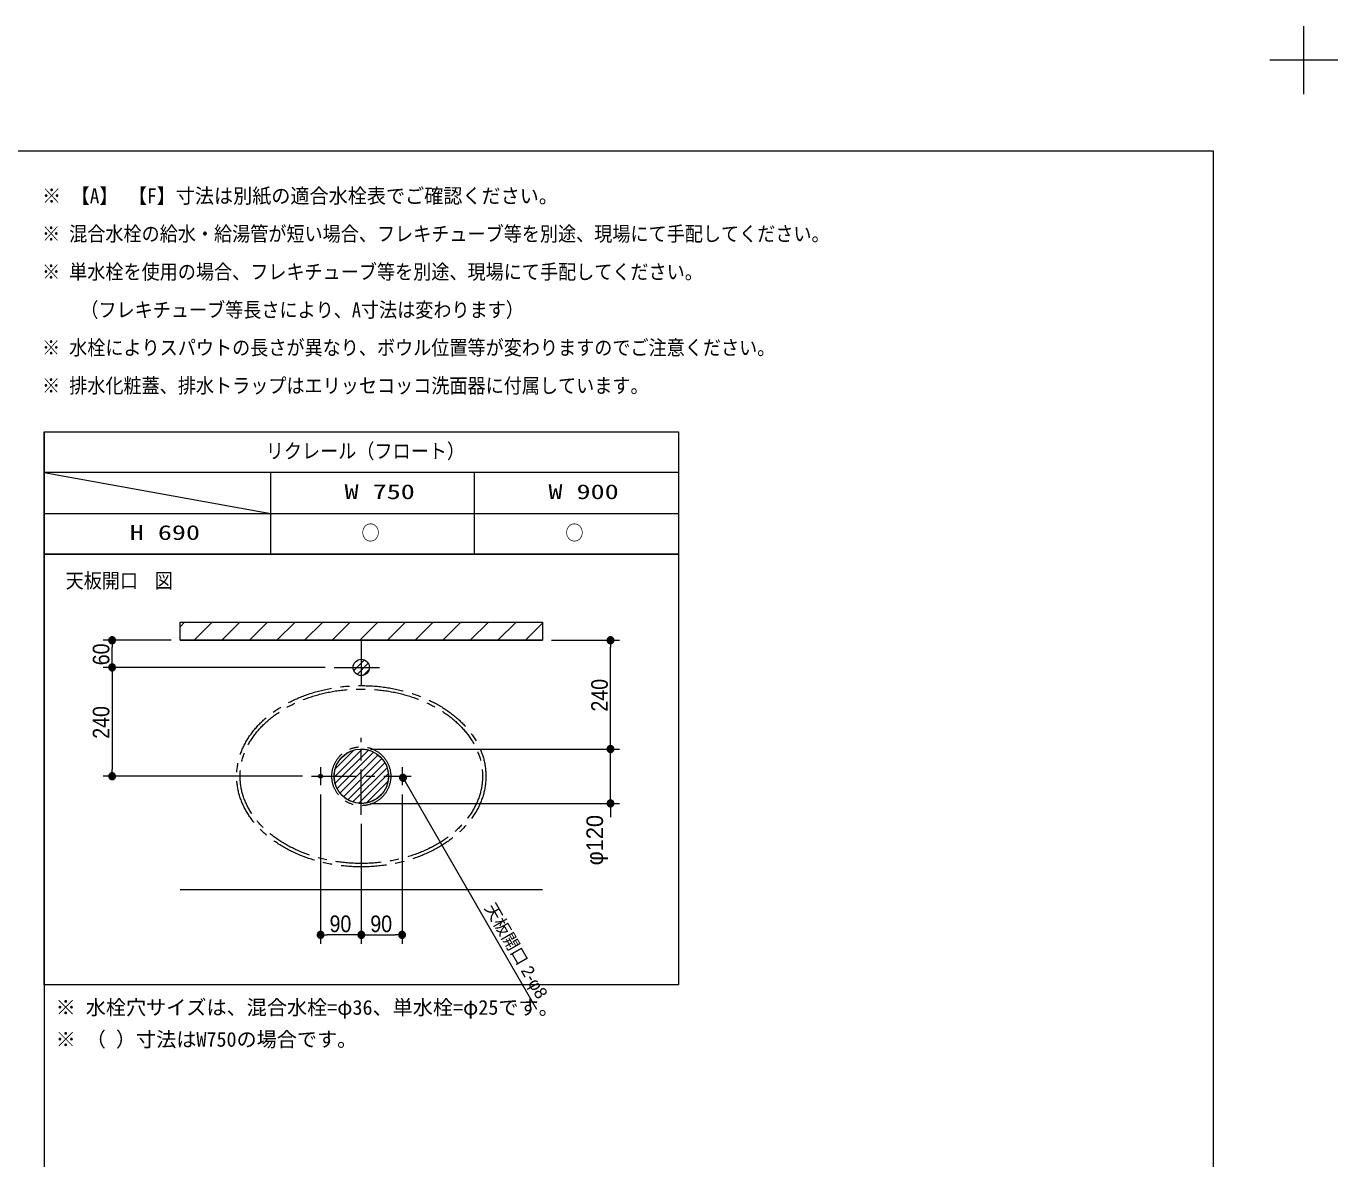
# Model space of a CAD drawing. Units: millimetres, scale not verified. Extents: x -6062 to 6062, y -3045 to 3045.
# Drawn here: x -407 to 2488, y 546 to 3045 of the extents above; entities that cross this region are included whole.
import ezdxf
from ezdxf.enums import TextEntityAlignment as Align

# ---------------------------------------------------------------- set-up
doc = ezdxf.new("R2010")
doc.units = ezdxf.units.MM
doc.header["$LTSCALE"] = 20
doc.linetypes.add('CHAIN1', pattern=[8, 5, -1, 1, -1])
for name, color, linetype, lineweight in [('0-0_1図面枠', 7, 'Continuous', 9), ('0-2_2寸法-1', 7, 'Continuous', 9), ('0-3_0', 7, 'Continuous', 9), ('0-4_2寸法-2', 7, 'Continuous', 9), ('0-7_3一般', 7, 'Continuous', 9)]:
    doc.layers.add(name, color=color, linetype=linetype, lineweight=lineweight)
doc.styles.add('ＭＳ ゴシック', font='')
doc.styles.add('ＭＳ Ｐゴシック', font='')
doc.styles.get('ＭＳ ゴシック').set_extended_font_data('MS Gothic')
doc.styles.get('ＭＳ Ｐゴシック').set_extended_font_data('MS PGothic')

# ---------------------------------------------------------------- blocks, each defined once
blk = doc.blocks.new('グループ')
at = {"layer": '0-0_1図面枠'}
for p, q in [((84000, 57900), (84000, 60900)), ((85500, 59400), (82500, 59400))]:
    blk.add_line(p, q, dxfattribs=at)
blk = doc.blocks.new('グループ-2')
at = {"layer": '0-0_1図面枠'}
blk.add_lwpolyline([(-80000, 55400), (80000, 55400), (80000, -55400), (-80000, -55400)], close=True, dxfattribs=at)
blk = doc.blocks.new('図面枠')
at = {"layer": '0-0_1図面枠'}
for name in ['グループ', 'グループ-2']:
    blk.add_blockref(name, (0, 0), dxfattribs=at)
blk = doc.blocks.new('グループ-4')
at = {"layer": '0-0_1図面枠'}
for p, q in [((28400, 43000), (28400, -48600)), ((56400, 41200), (28400, 41200)), ((28400, 41200), (38400, 39400)), ((38400, 37600), (38400, 41200)), ((47400, 37600), (47400, 41200)), ((28400, 39400), (56400, 39400))]:
    blk.add_line(p, q, dxfattribs=at)
for points in [[(28400, 43000), (56400, 43000), (56400, 37600), (28400, 37600)], [(28400, 37600), (56400, 37600), (56400, 18600), (28400, 18600)]]:
    blk.add_lwpolyline(points, close=True, dxfattribs=at)
blk = doc.blocks.new('_Dot')
at = {"layer": '0-3_0'}
for p, q in [((-10, 0), (-20, 0)), ((9.78, 2), (-9.78, 2)), ((7.99, 6), (-7.99, 6)), ((9.16, -3.98), (-9.16, -3.98)), ((6, -7.98), (-6, -7.98))]:
    blk.add_line(p, q, dxfattribs=at)
for points in [[(10, 0), (9.92, 1.25), (9.69, 2.49), (9.3, 3.68), (8.76, 4.82), (8.09, 5.88), (7.29, 6.85), (6.37, 7.71), (5.36, 8.44), (4.26, 9.05), (3.09, 9.51), (1.87, 9.82), (0.63, 9.98), (-0.63, 9.98), (-1.87, 9.82), (-3.09, 9.51), (-4.26, 9.05), (-5.36, 8.44), (-6.37, 7.71), (-7.29, 6.85), (-8.09, 5.88), (-8.76, 4.82), (-9.3, 3.68), (-9.69, 2.49), (-9.92, 1.25), (-10, 0), (0, 0)], [(-10, 0), (-9.92, -1.25), (-9.69, -2.49), (-9.3, -3.68), (-8.76, -4.82), (-8.09, -5.88), (-7.29, -6.85), (-6.37, -7.71), (-5.36, -8.44), (-4.26, -9.05), (-3.09, -9.51), (-1.87, -9.82), (-0.63, -9.98), (0.63, -9.98), (1.87, -9.82), (3.09, -9.51), (4.26, -9.05), (5.36, -8.44), (6.37, -7.71), (7.29, -6.85), (8.09, -5.88), (8.76, -4.82), (9.3, -3.68), (9.69, -2.49), (9.92, -1.25), (10, 0), (0, 0)]]:
    blk.add_lwpolyline(points, close=True, dxfattribs=at)

msp = doc.modelspace()

# ---------------------------------------------------------------- linework, layer by layer
at = {"layer": '0-2_2寸法-1'}
for p, q in [((-87.5, 1690), (-237.5, 1690)), ((752.5, 1690), (902.5, 1690)), ((-217.5, 1645.01), (-217.5, 1674.99)), ((882.5, 1465.01), (882.5, 1674.99)), ((252.5, 1630), (-237.5, 1630)), ((252.5, 1630), (-237.5, 1630)), ((-217.5, 1614.99), (-217.5, 1405.01)), ((352.5, 1450), (902.5, 1450)), ((202.5, 1390), (-237.5, 1390)), ((242.5, 1350), (242.5, 1020)), ((422.5, 1350), (422.5, 1020)), ((332.5, 1285), (332.5, 1020)), ((332.5, 1285), (332.5, 1020)), ((317.49, 1040), (257.51, 1040)), ((347.51, 1040), (407.49, 1040))]:
    msp.add_line(p, q, dxfattribs=at)
at = {"layer": '0-4_2寸法-2'}
for p, q in [((882.5, 1465.01), (882.5, 1480.01)), ((352.5, 1450), (902.5, 1450)), ((882.5, 1330), (882.5, 1450)), ((432, 1373.54), (719.43, 875.71)), ((352.5, 1330), (902.5, 1330)), ((882.5, 1314.99), (882.5, 1299.99))]:
    msp.add_line(p, q, dxfattribs=at)
at = {"layer": '0-7_3一般'}
for p, q in [((-67.5, 1720), (-57.5, 1730)), ((-36.54, 1690), (3.46, 1730)), ((24.42, 1690), (64.42, 1730)), ((85.38, 1690), (125.38, 1730)), ((146.34, 1690), (186.34, 1730)), ((207.3, 1690), (247.3, 1730)), ((268.26, 1690), (308.26, 1730)), ((329.22, 1690), (369.22, 1730)), ((390.18, 1690), (430.18, 1730)), ((451.14, 1690), (491.14, 1730)), ((512.1, 1690), (552.1, 1730)), ((573.06, 1690), (613.06, 1730)), ((634.02, 1690), (674.02, 1730)), ((694.98, 1690), (732.5, 1727.52)), ((-67.5, 1690), (732.5, 1690)), ((315.81, 1623.31), (339.19, 1646.69)), ((323.17, 1614.67), (347.83, 1639.33)), ((337.21, 1612.71), (349.79, 1625.29)), ((272.68, 1388.18), (334.32, 1449.82)), ((274.85, 1374.35), (348.15, 1447.65)), ((275.15, 1406.65), (315.85, 1447.35)), ((279.32, 1362.82), (359.68, 1443.18)), ((285.57, 1353.07), (369.43, 1436.93)), ((293.37, 1344.87), (377.63, 1429.13)), ((302.71, 1338.21), (384.29, 1419.79)), ((239.67, 1387.17), (245.33, 1392.83)), ((313.78, 1333.28), (389.22, 1408.72)), ((327.04, 1330.54), (391.96, 1395.46)), ((418.5, 1390), (422.5, 1394)), ((343.59, 1331.09), (391.41, 1378.91)), ((-67.5, 1140), (732.5, 1140))]:
    msp.add_line(p, q, dxfattribs=at)
at = {"layer": '0-7_3一般', "linetype": 'CHAIN1'}
for p, q in [((332.5, 1690), (332.5, 1570)), ((272.5, 1630), (392.5, 1630)), ((332.5, 1305), (332.5, 1475)), ((222.5, 1390), (442.5, 1390)), ((242.5, 1410), (242.5, 1370)), ((422.5, 1410), (422.5, 1370))]:
    msp.add_line(p, q, dxfattribs=at)
at = {"layer": '0-7_3一般'}
msp.add_lwpolyline([(-67.5, 1730), (732.5, 1730), (732.5, 1690), (-67.5, 1690)], close=True, dxfattribs=at)
for centre, radius in [((332.5, 1630), 18), ((332.5, 1630), 18), ((332.5, 1390), 60), ((242.5, 1390), 4), ((422.5, 1390), 4)]:
    msp.add_circle(centre, radius, dxfattribs=at)
at = {"layer": '0-7_3一般', "linetype": 'CHAIN1'}
for centre, radius in [((332.5, 1390), 65), ((332.5, 1390), 60), ((242.5, 1390), 4), ((422.5, 1390), 4)]:
    msp.add_circle(centre, radius, dxfattribs=at)
for major_axis, ratio in [((275, 0), 0.727273), ((267.5, 0), 0.719626)]:
    msp.add_ellipse((332.5, 1390), major_axis=major_axis, ratio=ratio, dxfattribs=at)

# ---------------------------------------------------------------- block references
at = {"layer": '0-0_1図面枠', "xscale": 0.05, "yscale": 0.05}
for name in ['図面枠', 'グループ-4']:
    msp.add_blockref(name, (-1787.5, 0), dxfattribs=at)
at = {"layer": '0-2_2寸法-1', "xscale": 0.7503418, "yscale": 0.7503418}
for p, rotation in [((-217.5, 1690), 90), ((882.5, 1690), 90), ((-217.5, 1630), 270), ((-217.5, 1630), 90), ((882.5, 1450), 270), ((-217.5, 1390), 270), ((242.5, 1040), 180), ((332.5, 1040), 180)]:
    msp.add_blockref('_Dot', p, dxfattribs=dict(at, rotation=rotation))
for p in [(332.5, 1040), (422.5, 1040)]:
    msp.add_blockref('_Dot', p, dxfattribs=at)
at = {"layer": '0-4_2寸法-2', "xscale": 0.7503418, "yscale": 0.7503418}
for p, rotation in [((882.5, 1450), 270), ((424.5, 1386.54), 120), ((882.5, 1330), 90)]:
    msp.add_blockref('_Dot', p, dxfattribs=dict(at, rotation=rotation))

# ---------------------------------------------------------------- texts
at = {"layer": '0-0_1図面枠', "style": 'ＭＳ ゴシック'}
for s, width, p in [('※ 【A】 【F】寸法は別紙の適合水栓表でご確認ください。', 0.95, (-372.1, 2644.66)), ('※ 混合水栓の給水・給湯管が短い場合、フレキチューブ等を別途、現場にて手配してください。', 0.9, (-372.1, 2560.96)), ('※ 単水栓を使用の場合、フレキチューブ等を別途、現場にて手配してください。', 0.9, (-372.1, 2477.03)), ('\u3000\u3000（フレキチューブ等長さにより、A寸法は変わります）', 0.9, (-367.5, 2393.1)), ('※ 水栓によりスパウトの長さが異なり、ボウル位置等が変わりますのでご注意ください。', 0.9, (-372.1, 2309.78)), ('※ 排水化粧蓋、排水トラップはエリッセコッコ洗面器に付属しています。', 0.9, (-372.1, 2225.86)), ('リクレール（フロート）', 0.9, (121.75, 2081.54)), ('W 750', 1.4, (295.55, 1991.74)), ('W 900', 1.4, (745.55, 1991.74)), ('H 690', 1.4, (-178.49, 1901.74)), ('○', 0.9, (332.91, 1901.25)), ('○', 0.9, (782.91, 1901.25)), ('天板開口', 0.9, (-320, 1795.64)), ('図', 0.9, (-123.27, 1795.64))]:
    msp.add_text(s, height=32.55, dxfattribs=dict(at, width=width)).set_placement(p, align=Align.BOTTOM_LEFT)
for s, p in [('※ 水栓穴サイズは、混合水栓=φ36、単水栓=φ25です。', (-342.1, 853.88)), ('※ （ ）寸法はW750の場合です。', (-342.1, 783.34))]:
    msp.add_text(s, height=32.55, dxfattribs=at).set_placement(p, align=Align.BOTTOM_LEFT)
at = {"layer": '0-2_2寸法-1', "style": 'ＭＳ Ｐゴシック', "width": 0.9}
for s, p in [('60', (-212.54, 1634.92)), ('240', (887.46, 1532.72)), ('240', (-212.54, 1472.72))]:
    msp.add_text(s, height=36.66, rotation=90, dxfattribs=at).set_placement(p, align=Align.BOTTOM_LEFT)
for p in [(262.42, 1035.04), (352.42, 1035.04)]:
    msp.add_text('90', height=36.66, dxfattribs=at).set_placement(p, align=Align.BOTTOM_LEFT)
at = {"layer": '0-4_2寸法-2', "style": 'ＭＳ Ｐゴシック'}
for s, height, rotation, p in [('φ120', 36.66, 90, (876.94, 1193.39)), ('天板開口 2-φ8', 27.51, 300, (596.54, 1095.81))]:
    msp.add_text(s, height=height, rotation=rotation, dxfattribs=at).set_placement(p, align=Align.BOTTOM_LEFT)

doc.saveas('drawing.dxf')
